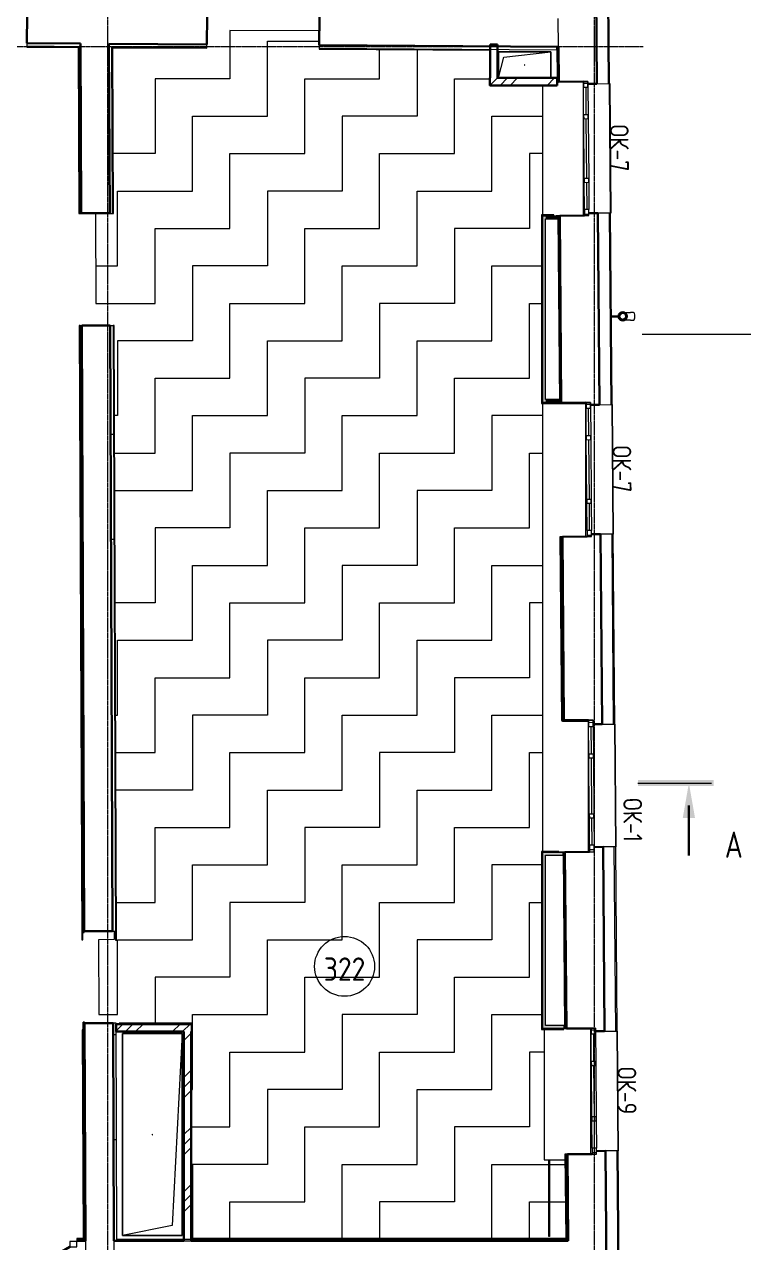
# Model space of a CAD drawing. Header units: millimetres. Extents: x -10178924 to 11692288, y -947381 to 58396.
# Drawn here: x 47737 to 57344, y -254409 to -238138 of the extents above; entities that cross this region are included whole.
import ezdxf

# ---------------------------------------------------------------- set-up
doc = ezdxf.new("R2010")
doc.units = ezdxf.units.MM
doc.linetypes.add('ADSK_Линия сетки', pattern=[25, 20, -2.5, 0, -2.5])
for name, color, linetype, lineweight in [('_ Окна', 7, 'Continuous', 9), ('Аннотация', 7, 'Continuous', 18), ('Двери', 7, 'Continuous', 9), ('Марки окон', 7, 'Continuous', 20), ('Обобщенные модели', 7, 'Continuous', 18), ('Окна', 7, 'Continuous', 9), ('Оси', 253, 'Continuous', 9), ('Перекрытие', 7, 'Continuous', 18), ('Разрезы', 7, 'Continuous', 9), ('Стены внутренние', 7, 'Continuous', 18), ('Стены наружные', 7, 'Continuous', 18), ('Стены несущие', 7, 'Continuous', 30), ('Стены отделка', 7, 'Continuous', 30), ('Стены штриховка', 7, 'Continuous', 9), ('ШТРИХОВКА', 252, 'Continuous', 15)]:
    doc.layers.add(name, color=color, linetype=linetype, lineweight=lineweight)
doc.layers.add('Линии', color=7, linetype='Continuous', lineweight=9, true_color=0x00a600)
doc.styles.add('GOST Common', font='GOST_Common.ttf', dxfattribs={"width": 0.9, "height": 350})
doc.styles.add('GOST Common_2', font='GOST_Common.ttf', dxfattribs={"width": 0.9, "height": 250})
doc.styles.add('GOST Common_3', font='GOST_Common.ttf', dxfattribs={"width": 0.8, "height": 350})
pattern_1 = [(45, (-4e-11, -184652.3), (-381.661, 381.661), []), (45, (134.94, -184652.3), (0, 763.3218), []), (45, (-134.94, -184652.3), (0, 763.3218), [])]

# ---------------------------------------------------------------- blocks, each defined once
blk = doc.blocks.new('ADSK_Обозначение_Аннотация_Текст_сВыноской - Текст с выноской-1286290-План 4-го этажа')
at = {"layer": 'Аннотация', "lineweight": 20}
blk.add_line((-25, 0), (25, 0), dxfattribs=at)
blk = doc.blocks.new('Дверь-Alumark_двупольная с глухим окном_S70 - 2000х2200Н ост алюм Д33-6295929-План 3-го этажа')
at = {"layer": 'Двери', "lineweight": 30}
for p, q in [((-780, -175), (4, 278)), ((1030, -175), (246, 278))]:
    blk.add_line(p, q, dxfattribs=at)
at = {"layer": 'Двери'}
for p, q in [((-875, -175), (-875, -245)), ((-780, -175), (-875, -175)), ((-875, -245), (-780, -245)), ((-780, -245), (-780, -175)), ((1030, -175), (1030, -245)), ((1125, -175), (1030, -175)), ((1030, -245), (1125, -245)), ((1125, -245), (1125, -175))]:
    blk.add_line(p, q, dxfattribs=at)
blk = doc.blocks.new('Водосток - Тип 1 _карниз больше 490мм_-5169719-План 3-го этажа')
at = {"layer": 'Обобщенные модели'}
for p, q in [((75, 306), (75, 264)), ((175, 264), (175, 306)), ((120, 109), (120, 11)), ((130, 11), (130, 109))]:
    blk.add_line(p, q, dxfattribs=at)
at = {"layer": 'Обобщенные модели', "flags": 128}
for points in [[(75, 173), (75, 174), (75, 177), (75, 180), (75, 183), (75, 186), (75, 190), (75, 193), (75, 197), (75, 201), (75, 205), (75, 210), (75, 214), (75, 219), (75, 224), (75, 229), (75, 234), (75, 239), (75, 245), (75, 250), (75, 256), (75, 261), (75, 264)], [(175, 264), (175, 258), (175, 252), (175, 247), (175, 242), (175, 236), (175, 231), (175, 226), (175, 221), (175, 216), (175, 212), (175, 207), (175, 203), (175, 199), (175, 195), (175, 191), (175, 188), (175, 184), (175, 181), (175, 178), (175, 175), (175, 173)]]:
    blk.add_lwpolyline(points, dxfattribs=at)
at = {"layer": 'Обобщенные модели'}
for start, end in [(90, 270), (270, 90)]:
    blk.add_arc((125, 160), 52, start, end, dxfattribs=at)
at = {"layer": 'Обобщенные модели', "lineweight": 40}
for start, end in [(90, 270), (270, 90)]:
    blk.add_arc((125, 160), 50, start, end, dxfattribs=at)
at = {"layer": 'Обобщенные модели'}
for start_param, end_param in [(4.712389, 6.283185), (3.141593, 4.712389)]:
    blk.add_ellipse((125, 306), major_axis=(-50, 0), ratio=0.309017, start_param=start_param, end_param=end_param, dxfattribs=at)
blk = doc.blocks.new('окно трехпол с фрамугой - 1750-2320_h___нов_-2116773-План 3-го этажа')
at = {"layer": '_ Окна', "lineweight": 18}
for p, q in [((-895, 75), (-895, 135)), ((-895, 135), (-815, 135)), ((-815, 75), (-895, 75)), ((-815, 135), (-815, 75)), ((-455, 75), (-455, 135)), ((-455, 135), (-395, 135)), ((-395, 75), (-455, 75)), ((-395, 135), (-395, 75)), ((395, 75), (395, 135)), ((395, 135), (455, 135)), ((455, 75), (395, 75)), ((455, 135), (455, 75)), ((815, 135), (815, 75)), ((895, 135), (815, 135)), ((815, 75), (895, 75)), ((895, 75), (895, 135))]:
    blk.add_line(p, q, dxfattribs=at)
at = {"layer": '_ Окна'}
for p, q in [((-875, 75), (-875, 135)), ((-815, 105), (-455, 105)), ((-395, 105), (395, 105)), ((455, 105), (815, 105)), ((875, 75), (875, 135))]:
    blk.add_line(p, q, dxfattribs=at)
at = {"layer": 'Окна'}
for p, q in [((-895, 135), (-895, 75)), ((-815, 135), (-895, 135)), ((-895, 75), (-815, 75)), ((-815, 135), (-455, 135)), ((-455, 75), (-815, 75)), ((-395, 135), (-455, 135)), ((-455, 75), (-395, 75)), ((-395, 135), (395, 135)), ((395, 75), (-395, 75)), ((455, 135), (395, 135)), ((395, 75), (455, 75)), ((455, 135), (815, 135)), ((815, 75), (455, 75)), ((895, 135), (815, 135)), ((815, 75), (895, 75)), ((895, 75), (895, 135))]:
    blk.add_line(p, q, dxfattribs=at)
blk = doc.blocks.new('окно трехпол с фрамугой - 1740 и 1760 -2300_h___нов_ ок1-2165949-План 3-го этажа')
at = {"layer": '_ Окна', "lineweight": 18}
for p, q in [((-880, 75), (-880, 135)), ((-880, 135), (-790, 135)), ((-790, 75), (-880, 75)), ((-790, 135), (-790, 75)), ((-430, 75), (-430, 135)), ((-430, 135), (-370, 135)), ((-370, 75), (-430, 75)), ((-370, 135), (-370, 75)), ((370, 75), (370, 135)), ((370, 135), (430, 135)), ((430, 75), (370, 75)), ((430, 135), (430, 75)), ((790, 135), (790, 75)), ((880, 135), (790, 135)), ((790, 75), (880, 75)), ((880, 75), (880, 135))]:
    blk.add_line(p, q, dxfattribs=at)
at = {"layer": '_ Окна'}
for p, q in [((-850, 75), (-850, 135)), ((-790, 105), (-430, 105)), ((-370, 105), (370, 105)), ((430, 105), (790, 105)), ((850, 75), (850, 135))]:
    blk.add_line(p, q, dxfattribs=at)
at = {"layer": 'Окна'}
for p, q in [((-880, 135), (-880, 75)), ((-790, 135), (-880, 135)), ((-880, 75), (-790, 75)), ((-790, 135), (-430, 135)), ((-430, 75), (-790, 75)), ((-370, 135), (-430, 135)), ((-430, 75), (-370, 75)), ((-370, 135), (370, 135)), ((370, 75), (-370, 75)), ((430, 135), (370, 135)), ((370, 75), (430, 75)), ((430, 135), (790, 135)), ((790, 75), (430, 75)), ((880, 135), (790, 135)), ((790, 75), (880, 75)), ((880, 75), (880, 135))]:
    blk.add_line(p, q, dxfattribs=at)
blk = doc.blocks.new('окно трехпол с фрамугой - 1640-2240_h___нов_-2116775-План 3-го этажа')
at = {"layer": '_ Окна', "lineweight": 18}
for p, q in [((-840, 75), (-840, 135)), ((-840, 135), (-760, 135)), ((-760, 75), (-840, 75)), ((-760, 135), (-760, 75)), ((-400, 75), (-400, 135)), ((-400, 135), (-340, 135)), ((-340, 75), (-400, 75)), ((-340, 135), (-340, 75)), ((340, 75), (340, 135)), ((340, 135), (400, 135)), ((400, 75), (340, 75)), ((400, 135), (400, 75)), ((760, 135), (760, 75)), ((840, 135), (760, 135)), ((760, 75), (840, 75)), ((840, 75), (840, 135))]:
    blk.add_line(p, q, dxfattribs=at)
at = {"layer": '_ Окна'}
for p, q in [((-820, 75), (-820, 135)), ((-760, 105), (-400, 105)), ((-340, 105), (340, 105)), ((400, 105), (760, 105)), ((820, 75), (820, 135))]:
    blk.add_line(p, q, dxfattribs=at)
at = {"layer": 'Окна'}
for p, q in [((-840, 135), (-840, 75)), ((-760, 135), (-840, 135)), ((-840, 75), (-760, 75)), ((-760, 135), (-400, 135)), ((-400, 75), (-760, 75)), ((-340, 135), (-400, 135)), ((-400, 75), (-340, 75)), ((-340, 135), (340, 135)), ((340, 75), (-340, 75)), ((400, 135), (340, 135)), ((340, 75), (400, 75)), ((400, 135), (760, 135)), ((760, 75), (400, 75)), ((840, 135), (760, 135)), ((760, 75), (840, 75)), ((840, 75), (840, 135))]:
    blk.add_line(p, q, dxfattribs=at)
blk = doc.blocks.new('GM_Отверстие прямоугольное _в плите_ - Отверстие-6220774-План 3-го этажа')
at = {"layer": 'Обобщенные модели'}
for p, q in [((-400, -1350), (-400, 1350)), ((-400, 1350), (400, 1350)), ((400, 1350), (-400, 1350)), ((-400, 1350), (-400, -1350)), ((-267, 1217), (400, 1350)), ((400, 1350), (400, -1350)), ((400, -1350), (400, 1350)), ((-400, -1350), (-267, 1217)), ((400, -1350), (-400, -1350)), ((-400, -1350), (400, -1350))]:
    blk.add_line(p, q, dxfattribs=at)
for start, end in [(360, 180), (180, 360), (60, 165), (300, 360), (195, 270)]:
    blk.add_arc((0, 0), 2.5, start, end, dxfattribs=at)
blk = doc.blocks.new('GM_Отверстие прямоугольное _в плите_ - Отверстие-6222786-План 3-го этажа')
at = {"layer": 'Обобщенные модели'}
for p, q in [((-350, -175), (-350, 175)), ((-350, 175), (350, 175)), ((350, 175), (-350, 175)), ((-350, 175), (-350, -175)), ((-280, 105), (350, 175)), ((350, 175), (350, -175)), ((350, -175), (350, 175)), ((-350, -175), (-280, 105))]:
    blk.add_line(p, q, dxfattribs=at)
for start, end in [(360, 180), (180, 360), (60, 165), (300, 360), (195, 270)]:
    blk.add_arc((0, 0), 2.5, start, end, dxfattribs=at)
blk = doc.blocks.new('Разрез - Номер вида сзади_3_5 мм-16063-План 3-го этажа')
at = {"layer": 'Разрезы'}
for points in [[(9.8, 0.4), (9.8, -0.39), (-0.33, -0.39), (-0.33, 0.4)], [(2.18, -4.67), (3, 0), (3.82, -4.67)]]:
    blk.add_hatch(color=256, dxfattribs=at).paths.add_polyline_path(points)
at = {"layer": 'Разрезы', "lineweight": 30}
blk.add_line((3, -3), (3, -9.66), dxfattribs=at)
blk = doc.blocks.new('3 этаж')
at = {"layer": 'Стены внутренние', "lineweight": 9}
h = blk.add_hatch(dxfattribs=at)
h.set_pattern_fill('FP_1', color=256, style=0, pattern_type=2)
h.set_pattern_definition(pattern_1)
h.paths.add_polyline_path([(53982, -148527), (54058, -148527), (54058, -148145), (53958, -148145), (53959, -148150), (53964, -148527)])
h = blk.add_hatch(dxfattribs=at)
h.set_pattern_fill('FP_1', color=256, style=0, pattern_type=2)
h.set_pattern_definition(pattern_1)
h.paths.add_polyline_path([(54672, -148627), (54854, -148627), (54853, -148527), (53952, -148527), (53952, -148627), (54658, -148627)])
at = {"layer": 'Стены внутренние'}
for points in [[(54658, -152863), (54698, -152863), (54698, -150368), (54658, -150369), (54658, -152620)], [(54868, -150408), (54869, -150408), (54868, -150369), (54868, -150368), (54698, -150369), (54698, -150408)], [(54753, -152863), (54882, -152863), (54882, -152823), (54698, -152823), (54698, -152863), (54741, -152863)], [(54681, -161223), (54698, -161223), (54698, -158868), (54658, -158868), (54658, -161223)], [(54923, -158908), (54932, -158908), (54932, -158868), (54698, -158868), (54698, -158908), (54903, -158908)], [(54698, -161223), (54948, -161222), (54948, -161183), (54698, -161183)]]:
    blk.add_hatch(color=256, dxfattribs=at).paths.add_polyline_path(points)
at = {"layer": 'Стены внутренние', "lineweight": 9}
h = blk.add_hatch(dxfattribs=at)
h.set_pattern_fill('FP_1', color=256, style=0, pattern_type=2)
h.set_pattern_definition(pattern_1)
h.paths.add_polyline_path([(48982, -161263), (49972, -161263), (49972, -161163), (48964, -161163), (48964, -161263), (48973, -161263)])
h = blk.add_hatch(dxfattribs=at)
h.set_pattern_fill('FP_1', color=256, style=0, pattern_type=2)
h.set_pattern_definition(pattern_1)
h.paths.add_polyline_path([(49866, -164057), (49966, -164057), (49963, -162537), (49966, -161263), (49866, -161263), (49866, -162930)])
at = {"layer": 'Линии', "color": 7}
blk.add_circle((52014, -160392), 400, dxfattribs=at)
at = {"layer": 'Оси', "linetype": 'ADSK_Линия сетки'}
for p, q in [((48850, -188335), (48850, -141296)), ((55350, -188335), (55350, -141296)), ((-10559, -148107), (56005, -148107))]:
    blk.add_line(p, q, dxfattribs=at)
at = {"layer": 'Перекрытие', "color": 7, "true_color": 0xffffff}
for p, q in [((50482, -147891), (50482, -148537)), ((51675, -147899), (50482, -147891)), ((50982, -149037), (50982, -148037)), ((50982, -148037), (51674, -148037)), ((52482, -148537), (52482, -148147)), ((52982, -148150), (52982, -149037)), ((50482, -148537), (49482, -148537)), ((49482, -148537), (49482, -149537)), ((51482, -149537), (51482, -148537)), ((51482, -148537), (52482, -148537)), ((53482, -149537), (53482, -148537)), ((53482, -148537), (53952, -148537)), ((49982, -150037), (49982, -149037)), ((49982, -149037), (50982, -149037)), ((52982, -149037), (51982, -149037)), ((51982, -149037), (51982, -150037)), ((53982, -150037), (53982, -149037)), ((53982, -149037), (54658, -149037)), ((49482, -149537), (48925, -149537)), ((50482, -150537), (50482, -149537)), ((50482, -149537), (51482, -149537)), ((52482, -150537), (52482, -149537)), ((52482, -149537), (53482, -149537)), ((54658, -149537), (54482, -149537)), ((54482, -149537), (54482, -150537)), ((48982, -151037), (48982, -150037)), ((48982, -150037), (49982, -150037)), ((51982, -150037), (50982, -150037)), ((50982, -150037), (50982, -151037)), ((52982, -151037), (52982, -150037)), ((52982, -150037), (53982, -150037)), ((48686, -150332), (48691, -151537)), ((49482, -151537), (49482, -150537)), ((49482, -150537), (50482, -150537)), ((51482, -151537), (51482, -150537)), ((51482, -150537), (52482, -150537)), ((54482, -150537), (53482, -150537)), ((53482, -150537), (53482, -151537)), ((48689, -151037), (48982, -151037)), ((50982, -151037), (49982, -151037)), ((49982, -151037), (49982, -152037)), ((51982, -152037), (51982, -151037)), ((51982, -151037), (52982, -151037)), ((53982, -152037), (53982, -151037)), ((53982, -151037), (54646, -151037)), ((48691, -151537), (49482, -151537)), ((50482, -152537), (50482, -151537)), ((50482, -151537), (51482, -151537)), ((53482, -151537), (52482, -151537)), ((52482, -151537), (52482, -152537)), ((54482, -152537), (54482, -151537)), ((54482, -151537), (54646, -151537)), ((49982, -152037), (48982, -152037)), ((48982, -152037), (48982, -153037)), ((50982, -153037), (50982, -152037)), ((50982, -152037), (51982, -152037)), ((52982, -153037), (52982, -152037)), ((52982, -152037), (53982, -152037)), ((49482, -153537), (49482, -152537)), ((49482, -152537), (50482, -152537)), ((52482, -152537), (51482, -152537)), ((51482, -152537), (51482, -153537)), ((53482, -153537), (53482, -152537)), ((53482, -152537), (54482, -152537)), ((48982, -153037), (48939, -153037)), ((49982, -154037), (49982, -153037)), ((49982, -153037), (50982, -153037)), ((51982, -154037), (51982, -153037)), ((51982, -153037), (52982, -153037)), ((54658, -153037), (53982, -153037)), ((53982, -153037), (53982, -154037)), ((48941, -153537), (49482, -153537)), ((51482, -153537), (50482, -153537)), ((50482, -153537), (50482, -154537)), ((52482, -154537), (52482, -153537)), ((52482, -153537), (53482, -153537)), ((54482, -154537), (54482, -153537)), ((54482, -153537), (54658, -153537)), ((48944, -154037), (49982, -154037)), ((50982, -155037), (50982, -154037)), ((50982, -154037), (51982, -154037)), ((53982, -154037), (52982, -154037)), ((52982, -154037), (52982, -155037)), ((50482, -154537), (49482, -154537)), ((49482, -154537), (49482, -155537)), ((51482, -155537), (51482, -154537)), ((51482, -154537), (52482, -154537)), ((53482, -155537), (53482, -154537)), ((53482, -154537), (54482, -154537)), ((49982, -156037), (49982, -155037)), ((49982, -155037), (50982, -155037)), ((52982, -155037), (51982, -155037)), ((51982, -155037), (51982, -156037)), ((53982, -156037), (53982, -155037)), ((53982, -155037), (54658, -155037)), ((49482, -155537), (48950, -155537)), ((50482, -156537), (50482, -155537)), ((50482, -155537), (51482, -155537)), ((52482, -156537), (52482, -155537)), ((52482, -155537), (53482, -155537)), ((54658, -155537), (54482, -155537)), ((54482, -155537), (54482, -156537)), ((48982, -157037), (48982, -156037)), ((48982, -156037), (49982, -156037)), ((51982, -156037), (50982, -156037)), ((50982, -156037), (50982, -157037)), ((52982, -157037), (52982, -156037)), ((52982, -156037), (53982, -156037)), ((49482, -157537), (49482, -156537)), ((49482, -156537), (50482, -156537)), ((51482, -157537), (51482, -156537)), ((51482, -156537), (52482, -156537)), ((54482, -156537), (53482, -156537)), ((53482, -156537), (53482, -157537)), ((48956, -157037), (48982, -157037)), ((50982, -157037), (49982, -157037)), ((49982, -157037), (49982, -158037)), ((51982, -158037), (51982, -157037)), ((51982, -157037), (52982, -157037)), ((53982, -158037), (53982, -157037)), ((53982, -157037), (54658, -157037)), ((48958, -157537), (49482, -157537)), ((50482, -158537), (50482, -157537)), ((50482, -157537), (51482, -157537)), ((53482, -157537), (52482, -157537)), ((52482, -157537), (52482, -158537)), ((54482, -158537), (54482, -157537)), ((54482, -157537), (54658, -157537)), ((49982, -158037), (48960, -158037)), ((50982, -159037), (50982, -158037)), ((50982, -158037), (51982, -158037)), ((52982, -159037), (52982, -158037)), ((52982, -158037), (53982, -158037)), ((49482, -159537), (49482, -158537)), ((49482, -158537), (50482, -158537)), ((52482, -158537), (51482, -158537)), ((51482, -158537), (51482, -159537)), ((53482, -159537), (53482, -158537)), ((53482, -158537), (54482, -158537)), ((49982, -160037), (49982, -159037)), ((49982, -159037), (50982, -159037)), ((51982, -160037), (51982, -159037)), ((51982, -159037), (52982, -159037)), ((54646, -159037), (53982, -159037)), ((53982, -159037), (53982, -160037)), ((48966, -159537), (49482, -159537)), ((51482, -159537), (50482, -159537)), ((50482, -159537), (50482, -160537)), ((52482, -160537), (52482, -159537)), ((52482, -159537), (53482, -159537)), ((54482, -160537), (54482, -159537)), ((54482, -159537), (54646, -159537)), ((48936, -159922), (48936, -160035)), ((48936, -160035), (48726, -160036)), ((48726, -160036), (48730, -161037)), ((48982, -161037), (48982, -160037)), ((48982, -160037), (49982, -160037)), ((50982, -161037), (50982, -160037)), ((50982, -160037), (51982, -160037)), ((53982, -160037), (52982, -160037)), ((52982, -160037), (52982, -161037)), ((50482, -160537), (49482, -160537)), ((49482, -160537), (49482, -161151)), ((51482, -161537), (51482, -160537)), ((51482, -160537), (52482, -160537)), ((53482, -161537), (53482, -160537)), ((53482, -160537), (54482, -160537)), ((48730, -161037), (48982, -161037)), ((49982, -162037), (49982, -161037)), ((49982, -161037), (50982, -161037)), ((52982, -161037), (51982, -161037)), ((51982, -161037), (51982, -162037)), ((53982, -162037), (53982, -161037)), ((53982, -161037), (54646, -161037)), ((50482, -162537), (50482, -161537)), ((50482, -161537), (51482, -161537)), ((52482, -162537), (52482, -161537)), ((52482, -161537), (53482, -161537)), ((54681, -161537), (54482, -161537)), ((54482, -161537), (54482, -162537)), ((49972, -162037), (49982, -162037)), ((51982, -162037), (50982, -162037)), ((50982, -162037), (50982, -163037)), ((52982, -163037), (52982, -162037)), ((52982, -162037), (53982, -162037)), ((49972, -162537), (50482, -162537)), ((51482, -163537), (51482, -162537)), ((51482, -162537), (52482, -162537)), ((54482, -162537), (53482, -162537)), ((53482, -162537), (53482, -163537)), ((49982, -163037), (49982, -164025)), ((50982, -163037), (49982, -163037)), ((51982, -164025), (51982, -163037)), ((51982, -163037), (52982, -163037)), ((53982, -164025), (53982, -163037)), ((53982, -163037), (54741, -163037)), ((54753, -163037), (54959, -163037)), ((50482, -164025), (50482, -163537)), ((50482, -163537), (51482, -163537)), ((52482, -163537), (52482, -164025)), ((53482, -163537), (52482, -163537)), ((54482, -164025), (54482, -163537)), ((54482, -163537), (54741, -163537)), ((54753, -163537), (54963, -163537))]:
    blk.add_line(p, q, dxfattribs=at)
at = {"layer": 'Перекрытие'}
for p, q in [((54658, -148633), (54658, -150356)), ((55203, -148582), (54854, -148582)), ((55203, -150365), (55203, -148582)), ((54808, -150367), (54936, -150367)), ((54658, -152877), (54658, -158856)), ((55238, -152877), (54658, -152877)), ((55238, -154653), (55238, -152877)), ((54903, -154656), (54903, -154653)), ((54903, -154653), (55217, -154653)), ((54923, -157122), (54923, -157107)), ((55272, -157122), (54923, -157122)), ((55272, -158864), (55272, -157122)), ((54932, -158882), (54937, -158882)), ((54681, -161235), (54681, -162977)), ((55305, -161223), (54944, -161223)), ((55305, -162900), (55305, -161223)), ((54681, -162977), (54958, -162977))]:
    blk.add_line(p, q, dxfattribs=at)
at = {"layer": 'Разрезы', "lineweight": 20}
blk.add_line((55929, -157944), (56913, -157944), dxfattribs=at)
at = {"layer": 'Стены внутренние'}
for p, q in [((54741, -152877), (54741, -152875)), ((54753, -152875), (54753, -152877)), ((54888, -152875), (54888, -152866)), ((54741, -163998), (54741, -162977)), ((54753, -162977), (54753, -163998)), ((54753, -163998), (54741, -163998))]:
    blk.add_line(p, q, dxfattribs=at)
at = {"layer": 'Стены наружные'}
for p, q in [((55554, -148602), (55568, -150332)), ((55568, -150332), (55554, -148602)), ((55554, -148602), (55555, -148602)), ((55555, -148602), (55569, -150332)), ((55569, -150332), (55568, -150332)), ((54876, -152875), (54828, -152875)), ((54876, -152877), (54876, -152875)), ((55589, -152887), (55590, -152887)), ((55589, -152890), (55603, -154620)), ((55602, -154617), (55589, -152890)), ((55590, -152887), (55603, -154617)), ((55602, -154617), (55603, -154617)), ((55623, -157156), (55636, -158796)), ((55636, -158796), (55623, -157157)), ((55623, -157157), (55624, -157157)), ((55624, -157157), (55637, -158797)), ((55637, -158797), (55636, -158797)), ((54956, -161223), (54948, -161223)), ((55656, -161257), (55669, -162857)), ((55669, -162857), (55656, -161257)), ((55656, -161257), (55657, -161257)), ((55657, -161257), (55670, -162857)), ((55670, -162857), (55669, -162857))]:
    blk.add_line(p, q, dxfattribs=at)
at = {"layer": 'Стены несущие'}
for p, q in [((55324, -141153), (55384, -148604)), ((47773, -147683), (47770, -148063)), ((50174, -148079), (50177, -147699)), ((51677, -147709), (51674, -148089)), ((48487, -148068), (47770, -148063)), ((48487, -148068), (48496, -150333)), ((48867, -148071), (50174, -148079)), ((48876, -150331), (48867, -148071)), ((51674, -148089), (54870, -148111)), ((53958, -148080), (53958, -148527)), ((54058, -148080), (53958, -148080)), ((54058, -148527), (54058, -148080)), ((54870, -148111), (54874, -148578)), ((53952, -148527), (53964, -148527)), ((53952, -148527), (53952, -148627)), ((54853, -148527), (54058, -148527)), ((54854, -148627), (54853, -148527)), ((53952, -148627), (54854, -148627)), ((54874, -148578), (55204, -148575)), ((55264, -148605), (55384, -148604)), ((48496, -150333), (48876, -150331)), ((55398, -150334), (55278, -150334)), ((55419, -152891), (55398, -150334)), ((55218, -150365), (54888, -150368)), ((54888, -150368), (54908, -152866)), ((55278, -150365), (55278, -150364)), ((48882, -151831), (48502, -151833)), ((48502, -151833), (48536, -159922)), ((48916, -159920), (48882, -151831)), ((54908, -152866), (55238, -152863)), ((55298, -152860), (55298, -152862)), ((55299, -152892), (55419, -152891)), ((55253, -154653), (54923, -154655)), ((54923, -154655), (54943, -157106)), ((55433, -154621), (55313, -154622)), ((55433, -154621), (55453, -157157)), ((54943, -157106), (55273, -157104)), ((55333, -157158), (55453, -157157)), ((55466, -158797), (55346, -158798)), ((55466, -158797), (55486, -161258)), ((55287, -158864), (54957, -158866)), ((54957, -158866), (54976, -161222)), ((48536, -159922), (48916, -159920)), ((48921, -161150), (48541, -161152)), ((48541, -161152), (48553, -164057)), ((48933, -164057), (48921, -161150)), ((48964, -161163), (48964, -161263)), ((48964, -161163), (49972, -161163)), ((49972, -161263), (49972, -161163)), ((54976, -161222), (55306, -161220)), ((48964, -161263), (49866, -161263)), ((49866, -161263), (49866, -164057)), ((49972, -161263), (49960, -161263)), ((49966, -164057), (49966, -161263)), ((55366, -161259), (55486, -161258)), ((55499, -162858), (55379, -162859)), ((55499, -162858), (55519, -165293)), ((55320, -162900), (54990, -162902)), ((54999, -164057), (54990, -162902)), ((55380, -162900), (55380, -162899)), ((48439, -164057), (48439, -164067)), ((48553, -164057), (48439, -164057)), ((49866, -164057), (48933, -164057)), ((54999, -164057), (49966, -164057))]:
    blk.add_line(p, q, dxfattribs=at)
at = {"layer": 'Стены отделка', "lineweight": 9}
for p, q in [((55554, -148602), (55492, -140983)), ((47770, -148063), (47770, -148063)), ((47770, -148063), (47770, -148103)), ((47770, -148103), (47770, -148115)), ((47770, -148115), (48455, -148120)), ((48133, -148106), (48487, -148108)), ((48455, -148120), (48464, -150339)), ((48487, -148108), (48467, -148108)), ((48476, -150339), (48467, -148108)), ((48487, -148108), (48487, -148068)), ((50175, -148079), (48867, -148071)), ((48867, -148071), (48867, -148111)), ((48867, -148111), (48867, -148111)), ((48916, -150337), (48907, -148111)), ((50176, -148119), (48907, -148111)), ((48928, -150337), (48919, -148123)), ((48919, -148123), (50175, -148131)), ((50175, -148119), (50175, -148079)), ((50175, -148131), (50176, -148119)), ((54850, -148110), (51675, -148089)), ((51675, -148089), (51675, -148129)), ((51675, -148129), (54850, -148150)), ((51675, -148129), (51675, -148141)), ((51675, -148141), (53952, -148157)), ((53952, -148157), (53952, -148527)), ((53964, -148527), (53964, -148145)), ((54850, -148150), (54850, -148110)), ((54870, -148111), (54850, -148111)), ((54850, -148111), (54853, -148527)), ((53952, -148627), (53952, -148631)), ((53954, -148633), (54794, -148633)), ((54794, -148621), (53964, -148621)), ((53964, -148621), (53964, -148627)), ((54794, -148633), (54794, -148621)), ((54854, -148578), (54874, -148578)), ((55384, -148604), (55554, -148602)), ((48464, -150339), (48496, -150339)), ((48496, -150339), (48496, -150333)), ((48876, -150331), (48876, -150337)), ((48876, -150337), (48928, -150337)), ((55568, -150332), (55398, -150334)), ((55589, -152890), (55568, -150332)), ((54646, -150358), (54646, -152873)), ((54808, -150356), (54648, -150356)), ((54658, -150368), (54658, -152863)), ((54658, -150368), (54878, -150368)), ((54698, -152823), (54698, -150408)), ((54698, -150408), (54878, -150408)), ((54808, -150368), (54808, -150356)), ((54888, -150368), (54838, -150368)), ((54888, -152866), (54868, -150368)), ((54868, -150368), (54868, -150368)), ((54878, -150408), (54878, -150368)), ((48482, -151833), (48470, -151833)), ((48470, -151833), (48504, -160039)), ((48516, -160039), (48482, -151833)), ((48502, -151839), (48482, -151839)), ((48922, -151837), (48882, -151837)), ((48922, -151831), (48956, -160044)), ((48934, -151831), (48922, -151831)), ((48968, -160044), (48934, -151831)), ((54648, -152875), (54828, -152875)), ((54888, -152863), (54658, -152863)), ((54882, -152823), (54698, -152823)), ((54828, -152875), (54828, -152866)), ((54828, -152866), (54908, -152866)), ((54882, -152863), (54882, -152823)), ((55419, -152891), (55589, -152890)), ((48928, -153287), (48888, -153287)), ((48894, -154687), (48934, -154687)), ((54923, -154655), (54891, -154656)), ((54891, -154656), (54911, -157107)), ((55603, -154620), (55433, -154621)), ((55623, -157156), (55603, -154620)), ((54911, -157107), (54943, -157106)), ((55453, -157157), (55623, -157156)), ((55636, -158796), (55466, -158797)), ((55656, -161257), (55636, -158796)), ((54646, -158858), (54646, -161233)), ((54877, -158856), (54648, -158856)), ((54658, -158868), (54658, -161223)), ((54658, -158868), (54937, -158868)), ((54698, -161183), (54698, -158908)), ((54698, -158908), (54932, -158908)), ((54877, -158867), (54877, -158856)), ((54957, -158866), (54877, -158867)), ((54932, -158908), (54932, -158868)), ((54956, -161222), (54937, -158867)), ((48516, -159939), (48536, -159939)), ((48536, -159939), (48536, -159922)), ((48916, -159920), (48916, -159922)), ((48916, -159922), (48956, -159922)), ((48504, -160039), (48516, -160039)), ((48956, -160044), (48968, -160044)), ((48521, -161239), (48509, -161239)), ((48509, -161239), (48521, -164037)), ((48541, -161139), (48521, -161139)), ((48533, -164057), (48521, -161139)), ((48541, -161152), (48541, -161139)), ((48961, -161152), (48921, -161152)), ((48973, -164057), (48961, -161152)), ((49970, -161151), (49001, -161151)), ((49001, -161151), (49001, -161163)), ((49972, -161163), (49972, -161153)), ((54648, -161235), (54944, -161235)), ((54948, -161223), (54658, -161223)), ((54948, -161183), (54698, -161183)), ((54944, -161235), (54944, -161223)), ((54948, -161223), (54948, -161183)), ((54956, -161222), (54976, -161222)), ((48962, -161306), (48922, -161306)), ((49960, -161263), (49960, -164037)), ((49972, -164025), (49972, -161263)), ((55486, -161258), (55656, -161257)), ((48927, -162706), (48967, -162706)), ((55669, -162857), (55499, -162858)), ((55689, -165292), (55669, -162857)), ((54990, -162902), (54958, -162902)), ((54958, -162902), (54967, -164025)), ((54970, -162902), (54970, -162903)), ((48439, -164025), (48439, -164057)), ((48533, -164025), (48439, -164025)), ((48536, -164037), (48533, -164037)), ((48533, -164057), (48553, -164057)), ((48536, -164057), (48536, -164037)), ((48933, -164057), (48933, -164057)), ((48933, -164057), (48973, -164057)), ((48976, -164037), (48976, -164057)), ((48976, -164037), (54979, -164037)), ((49866, -164057), (49966, -164057)), ((54967, -164025), (49972, -164025)), ((54969, -164057), (54969, -164037)), ((54979, -164027), (54979, -164057)), ((54979, -164057), (54999, -164057))]:
    blk.add_line(p, q, dxfattribs=at)
at = {"layer": 'Стены штриховка'}
for p, q in [((55474, -141153), (55534, -148602)), ((54870, -148111), (54867, -147731)), ((47770, -148103), (47770, -148103)), ((48133, -148106), (47770, -148103)), ((47770, -148113), (48457, -148118)), ((48457, -148118), (48466, -150339)), ((48926, -150337), (48917, -148121)), ((48917, -148121), (50175, -148129)), ((51675, -148139), (53954, -148155)), ((53954, -148155), (53954, -148527)), ((53952, -148631), (54794, -148631)), ((53952, -148631), (53952, -148633)), ((53952, -148633), (53954, -148633)), ((53954, -148627), (53954, -148633)), ((55548, -150332), (55569, -152890)), ((54648, -150356), (54646, -150356)), ((54646, -150356), (54646, -150358)), ((54808, -150358), (54646, -150358)), ((54648, -150356), (54648, -152875)), ((48472, -151833), (48506, -160039)), ((48966, -160044), (48932, -151831)), ((54646, -152873), (54828, -152873)), ((54646, -152873), (54646, -152875)), ((54646, -152875), (54648, -152875)), ((54893, -154656), (54913, -157107)), ((54903, -154656), (54923, -157107)), ((55583, -154620), (55603, -157156)), ((55636, -161257), (55616, -158796)), ((54648, -158856), (54646, -158856)), ((54646, -158856), (54646, -158858)), ((54877, -158858), (54646, -158858)), ((54648, -158856), (54648, -161235)), ((48511, -161239), (48523, -164037)), ((49972, -161153), (49001, -161153)), ((49970, -161163), (49970, -161151)), ((49972, -161151), (49970, -161151)), ((49972, -161153), (49972, -161151)), ((54646, -161233), (54944, -161233)), ((54646, -161233), (54646, -161235)), ((54646, -161235), (54648, -161235)), ((49970, -164027), (49970, -161263)), ((55649, -162857), (55669, -165292)), ((54960, -162902), (54969, -164027)), ((54979, -164027), (54970, -162903)), ((48533, -164027), (48439, -164027)), ((48533, -164037), (48439, -164037)), ((48553, -164057), (48555, -164567)), ((48933, -164057), (48935, -164567)), ((54969, -164027), (49970, -164027))]:
    blk.add_line(p, q, dxfattribs=at)
at = {"layer": 'Двери', "rotation": 180}
blk.add_blockref('Дверь-Alumark_двупольная с глухим окном_S70 - 2000х2200Н ост алюм Д33-6295929-План 3-го этажа', (47564, -164312), dxfattribs=at)
at = {"layer": 'Обобщенные модели'}
blk.add_blockref('GM_Отверстие прямоугольное _в плите_ - Отверстие-6222786-План 3-го этажа', (54420, -148352), dxfattribs=at)
for name, p, rotation in [('Водосток - Тип 1 _карниз больше 490мм_-5169719-План 3-го этажа', (55568, -151587), 270.4633818725631), ('GM_Отверстие прямоугольное _в плите_ - Отверстие-6220774-План 3-го этажа', (49446, -162638), 180)]:
    blk.add_blockref(name, p, dxfattribs=dict(at, rotation=rotation))
at = {"layer": 'Окна', "rotation": 270.4633818725627}
for name, p in [('окно трехпол с фрамугой - 1750-2320_h___нов_-2116773-План 3-го этажа', (55136, -149471)), ('окно трехпол с фрамугой - 1750-2320_h___нов_-2116773-План 3-го этажа', (55171, -153758)), ('окно трехпол с фрамугой - 1740 и 1760 -2300_h___нов_ ок1-2165949-План 3-го этажа', (55205, -157984)), ('окно трехпол с фрамугой - 1640-2240_h___нов_-2116775-План 3-го этажа', (55238, -162060))]:
    blk.add_blockref(name, p, dxfattribs=at)
at = {"layer": 'Разрезы', "lineweight": 50, "extrusion": (0, 0, -1), "xscale": 99.99999999999993, "yscale": 99.99999999999993, "zscale": 99.99999999999993}
blk.add_blockref('Разрез - Номер вида сзади_3_5 мм-16063-План 3-го этажа', (-56913, -157944), dxfattribs=at)
at = {"layer": 'Аннотация', "lineweight": 9, "insert": (52014, -160429), "char_height": 312.5, "width": 520.21, "attachment_point": 5, "line_spacing_factor": 1.022766, "style": 'GOST Common'}
blk.add_mtext('322', dxfattribs=at)
at = {"layer": 'Марки окон', "lineweight": 9, "char_height": 250, "attachment_point": 5, "rotation": 270.4634, "line_spacing_factor": 1.022766, "style": 'GOST Common_2'}
for s, insert, width in [('\\pxqc,t1.8,3.6,5.4,7.2,9,10.8,12.6,14.4,16.2,18,19.8,21.6,23.4,25.2,27,28.8,30.6,32.4,34.2,36,37.8,39.6,41.4,43.2,45,46.8,48.6,50.4,52.2,54,55.8,57.6;{ОК-7}', (55684, -149463), 684.9), ('\\pxqc,t1.8,3.6,5.4,7.2,9,10.8,12.6,14.4,16.2,18,19.8,21.6,23.4,25.2,27,28.8,30.6,32.4,34.2,36,37.8,39.6,41.4,43.2,45,46.8,48.6,50.4,52.2,54,55.8,57.6;{ОК-7}', (55719, -153750), 684.9), ('\\pxqc,t1.8,3.6,5.4,7.2,9,10.8,12.6,14.4,16.2,18,19.8,21.6,23.4,25.2,27,28.8,30.6,32.4,34.2,36,37.8,39.6,41.4,43.2,45,46.8,48.6,50.4,52.2,54,55.8,57.6;{ОК-1}', (55863, -158437), 637.2), ('\\pxqc,t1.8,3.6,5.4,7.2,9,10.8,12.6,14.4,16.2,18,19.8,21.6,23.4,25.2,27,28.8,30.6,32.4,34.2,36,37.8,39.6,41.4,43.2,45,46.8,48.6,50.4,52.2,54,55.8,57.6;{ОК-9}', (55786, -162052), 684.9)]:
    blk.add_mtext(s, dxfattribs=dict(at, insert=insert, width=width))
at = {"layer": 'Разрезы', "insert": (57213, -158767), "char_height": 350, "width": 259.2, "attachment_point": 5, "line_spacing_factor": 1.022766, "style": 'GOST Common_3'}
blk.add_mtext('\\pxqc,t2.90286,5.80571,8.70857,11.61143,14.51429,17.41714,20.32,23.22286,26.12571,29.02857,31.93143,34.83429,37.73714,40.64,43.54286,46.44571,49.34857,52.25143,55.15429,58.05714,60.96,63.86286,66.76571,69.66857,72.57143,75.47429,78.37714,81.28,84.18286,87.08571,89.98857,92.89143;{А}', dxfattribs=at)

msp = doc.modelspace()

# ---------------------------------------------------------------- block references
at = {"layer": 'Аннотация', "lineweight": 20, "xscale": 100, "yscale": 100, "zscale": 100}
msp.add_blockref('ADSK_Обозначение_Аннотация_Текст_сВыноской - Текст с выноской-1286290-План 4-го этажа', (58486.6, -242274.4), dxfattribs=at)
at = {"layer": 'ШТРИХОВКА'}
msp.add_blockref('3 этаж', (0, -90326.7), dxfattribs=at)

doc.saveas('drawing.dxf')
